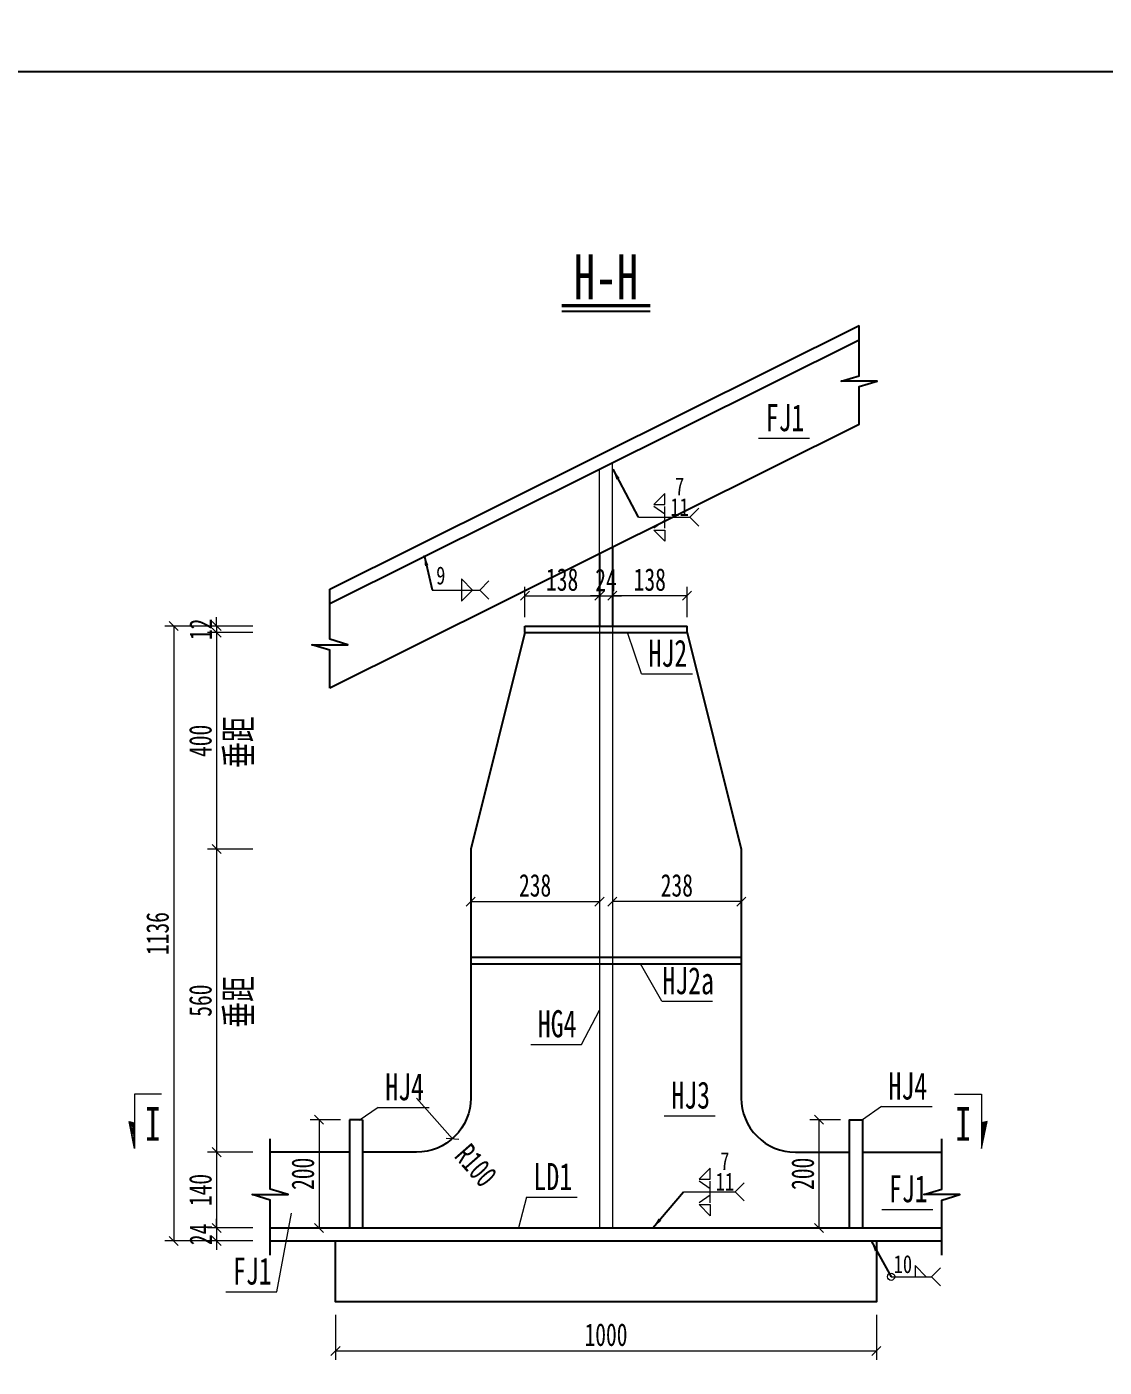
# Model space of a CAD drawing. Header units: millimetres. Extents: x -60009 to 63758, y -2164 to 95433.
# Drawn here: x 14835 to 16827, y 32167 to 34644 of the extents above; entities that cross this region are included whole.
import ezdxf
from ezdxf.enums import TextEntityAlignment as Align

# ---------------------------------------------------------------- set-up
doc = ezdxf.new("R2010")
doc.units = ezdxf.units.MM
doc.linetypes.add('DASHED', pattern=[0.75, 0.5, -0.25])
doc.layers.get('Defpoints').update_dxf_attribs({"color": 8})
for name, color, linetype, lineweight in [('Dim', 4, 'Continuous', 15), ('文字', 7, 'Continuous', 15), ('标注线及字体', 2, 'Continuous', 15), ('细实线', 4, 'Continuous', 15), ('虚线', 7, 'DASHED', 15), ('钢板粗线', 1, 'Continuous', 25)]:
    doc.layers.add(name, color=color, linetype=linetype, lineweight=lineweight)
doc.layers.add('Text', color=4, linetype='Continuous')
doc.styles.add('111', font='仿宋_GB2312.TTF', dxfattribs={"width": 0.7})
doc.styles.add('BM_Dim', font='仿宋_GB2312.TTF', dxfattribs={"width": 0.85})
doc.styles.add('SMEDI', font='仿宋_GB2312.TTF', dxfattribs={"width": 0.75})
doc.styles.get("Standard").update_dxf_attribs({"font": '仿宋_GB2312.TTF'})
doc.dimstyles.new('200', dxfattribs={"dimscale": 0, "dimtxt": 2.5, "dimasz": 1, "dimexe": 1, "dimexo": 1, "dimgap": 0.6, "dimtad": 1, "dimdec": 0, "dimdsep": 46, "dimtxsty": '111', "dimblk": 'OBLIQUE', "dimcen": 0, "dimclrd": 4, "dimclre": 4, "dimclrt": 4, "dimadec": 1, "dimazin": 2, "dimtfac": 1, "dimtdec": 0, "dimtix": 1, "dimtmove": 2, "dimatfit": 3, "dimfxl": 4, "dimfxlon": 1, "dimtolj": 1, "dimlwd": -1, "dimlwe": -1, "dimarcsym": 0})
doc.dimstyles.new('MSteel_1.0_1.0', dxfattribs={"dimtxt": 3, "dimasz": 1.2, "dimexe": 1, "dimexo": 1, "dimgap": 1, "dimtad": 3, "dimtoh": 1, "dimdec": 0, "dimzin": 0, "dimdsep": 46, "dimtxsty": 'Standard', "dimblk": 'ARCHTICK', "dimcen": 0.09, "dimclrd": 3, "dimclre": 3, "dimadec": 0, "dimazin": 0, "dimtfac": 1, "dimtdec": 4, "dimtofl": 0, "dimtmove": 0, "dimatfit": 3, "dimfxl": 1, "dimtolj": 1, "dimtzin": 0, "dimarcsym": 0})

# ---------------------------------------------------------------- blocks, each defined once
blk = doc.blocks.new('_Oblique')
at = {"color": 0, "linetype": 'ByBlock', "lineweight": -2}
blk.add_line((-0.5, -0.5), (0.5, 0.5), dxfattribs=at)
blk = doc.blocks.new('*D271')
at = {"layer": 'Defpoints', "color": 0, "transparency": 16777216}
for p in [(21100.9, 67033.4), (21986.2, 67032), (21984.6, 66032), (21099.3, 66017.4), (21099.2, 65919.6)]:
    blk.add_point(p, dxfattribs=at)
at = {"layer": '细实线', "color": 4, "transparency": 16777216}
for p, q in [((21099.2, 65986.3), (21099.1, 65903)), ((21984.6, 65984.9), (21984.4, 65901.5))]:
    blk.add_line(p, q, dxfattribs=at)
blk.add_arc((-34515894092.1, -21492456430780), 21492484212182.8, 89.907985640573, 89.907985642933, dxfattribs=at)
at = {"layer": '细实线', "color": 4, "transparency": 16777216, "xscale": 16.66666666666666, "yscale": 16.66666666666666, "zscale": 16.66666666666666}
for p, rotation in [((21099.1, 65919.6), 179.9079856429328), ((21984.4, 65918.2), 359.9079856405726)]:
    blk.add_blockref('_Oblique', p, dxfattribs=dict(at, rotation=rotation))
at = {"layer": '细实线', "color": 4, "transparency": 16777216, "insert": (21541.8, 65948.7), "char_height": 41.67, "attachment_point": 5, "rotation": 359.908, "style": '111'}
blk.add_mtext('885', dxfattribs=at)
blk = doc.blocks.new('*D273')
at = {"layer": 'Defpoints', "color": 0, "transparency": 16777216}
for p in [(21101.2, 67117), (21100.9, 67033.4), (21986.2, 67032), (21984.6, 66032), (21099.3, 66017.4)]:
    blk.add_point(p, dxfattribs=at)
at = {"layer": '细实线', "color": 4, "transparency": 16777216}
for p, q in [((21100.9, 67050.4), (21101.1, 67133.7)), ((21986.3, 67049), (21986.4, 67132.3))]:
    blk.add_line(p, q, dxfattribs=at)
blk.add_arc((-34515894092.1, -21492456430780), 21492484213380.2, 89.907985640573, 89.907985642933, dxfattribs=at)
at = {"layer": '细实线', "color": 4, "transparency": 16777216, "xscale": 16.66666666666666, "yscale": 16.66666666666666, "zscale": 16.66666666666666}
for p, rotation in [((21101.1, 67117), 179.9079856429328), ((21986.4, 67115.6), 359.9079856405726)]:
    blk.add_blockref('_Oblique', p, dxfattribs=dict(at, rotation=rotation))
at = {"layer": '细实线', "color": 4, "transparency": 16777216, "insert": (21543.8, 67146.2), "char_height": 41.67, "attachment_point": 5, "rotation": 359.908, "style": '111'}
blk.add_mtext('885', dxfattribs=at)
blk = doc.blocks.new('剖面箭头')
at = {"ltscale": 10}
h = blk.add_hatch(dxfattribs=at)
h.set_pattern_fill('ANSI31', color=2, style=0)
h.set_pattern_definition([(45, (-182.99888, -777.8594), (-0.088388348, 0.088388348), [])])
h.paths.add_polyline_path([(6, -3), (3.15, -3), (3, -3.6)])
at = {"color": 3, "ltscale": 10}
blk.add_line((0, 0), (0, -3), dxfattribs=at)
at = {"color": 2, "ltscale": 10}
for p, q in [((0, -3), (6, -3)), ((6, -3), (3, -3.6)), ((3, -3.6), (3.15, -3))]:
    blk.add_line(p, q, dxfattribs=at)
blk = doc.blocks.new('*D1051')
at = {"layer": 'Defpoints', "color": 0}
for p in [(15383.2, 33536.1), (15186.1, 33524.1), (15383.2, 33524.1)]:
    blk.add_point(p, dxfattribs=at)
at = {"layer": '细实线', "color": 4}
for p, q in [((15252.8, 33536.1), (15169.4, 33536.1)), ((15186.1, 33536.1), (15186.1, 33552.8)), ((15186.1, 33536.1), (15186.1, 33524.1)), ((15252.8, 33524.1), (15169.4, 33524.1)), ((15186.1, 33524.1), (15186.1, 33507.4))]:
    blk.add_line(p, q, dxfattribs=at)
at = {"layer": '细实线', "color": 4, "xscale": 16.66666666666666, "yscale": 16.66666666666666, "zscale": 16.66666666666666}
for p, rotation in [((15186.1, 33536.1), 270), ((15186.1, 33524.1), 90)]:
    blk.add_blockref('_Oblique', p, dxfattribs=dict(at, rotation=rotation))
at = {"layer": '细实线', "color": 4, "insert": (15156.7, 33530.1), "char_height": 41.67, "attachment_point": 5, "rotation": 90, "style": '111'}
blk.add_mtext('\\A1;12', dxfattribs=at)
blk = doc.blocks.new('*D1052')
at = {"layer": 'Defpoints', "color": 0}
for p in [(15383.2, 33524.1), (15186.1, 33124.1), (15383.2, 33124.1)]:
    blk.add_point(p, dxfattribs=at)
at = {"layer": '细实线', "color": 4}
for p, q in [((15252.8, 33524.1), (15169.4, 33524.1)), ((15186.1, 33524.1), (15186.1, 33124.1)), ((15252.8, 33124.1), (15169.4, 33124.1))]:
    blk.add_line(p, q, dxfattribs=at)
at = {"layer": '细实线', "color": 4, "xscale": 16.66666666666666, "yscale": 16.66666666666666, "zscale": 16.66666666666666}
for p, rotation in [((15186.1, 33524.1), 90), ((15186.1, 33124.1), 270)]:
    blk.add_blockref('_Oblique', p, dxfattribs=dict(at, rotation=rotation))
at = {"layer": '细实线', "color": 4, "insert": (15156.3, 33324.1), "char_height": 41.67, "attachment_point": 5, "rotation": 90, "style": '111'}
blk.add_mtext('\\A1;400', dxfattribs=at)
blk = doc.blocks.new('*D1053')
at = {"layer": 'Defpoints', "color": 0}
for p in [(15383.2, 33124.1), (15186.1, 32564.1), (15383.2, 32564.1)]:
    blk.add_point(p, dxfattribs=at)
at = {"layer": '细实线', "color": 4}
for p, q in [((15252.8, 33124.1), (15169.4, 33124.1)), ((15186.1, 33124.1), (15186.1, 32564.1)), ((15252.8, 32564.1), (15169.4, 32564.1))]:
    blk.add_line(p, q, dxfattribs=at)
at = {"layer": '细实线', "color": 4, "xscale": 16.66666666666666, "yscale": 16.66666666666666, "zscale": 16.66666666666666}
for p, rotation in [((15186.1, 33124.1), 90), ((15186.1, 32564.1), 270)]:
    blk.add_blockref('_Oblique', p, dxfattribs=dict(at, rotation=rotation))
at = {"layer": '细实线', "color": 4, "insert": (15156.3, 32844.1), "char_height": 41.67, "attachment_point": 5, "rotation": 90, "style": '111'}
blk.add_mtext('\\A1;560', dxfattribs=at)
blk = doc.blocks.new('*D1054')
at = {"layer": 'Defpoints', "color": 0}
for p in [(15431.9, 32624.1), (15375.5, 32424.1), (15431.9, 32424.1)]:
    blk.add_point(p, dxfattribs=at)
at = {"layer": '细实线', "color": 4}
for p, q in [((15415.3, 32624.1), (15358.8, 32624.1)), ((15375.5, 32624.1), (15375.5, 32424.1)), ((15415.3, 32424.1), (15358.8, 32424.1))]:
    blk.add_line(p, q, dxfattribs=at)
at = {"layer": '细实线', "color": 4, "xscale": 16.66666666666666, "yscale": 16.66666666666666, "zscale": 16.66666666666666}
for p, rotation in [((15375.5, 32624.1), 90), ((15375.5, 32424.1), 270)]:
    blk.add_blockref('_Oblique', p, dxfattribs=dict(at, rotation=rotation))
at = {"layer": '细实线', "color": 4, "insert": (15345.7, 32524.1), "char_height": 41.67, "attachment_point": 5, "rotation": 90, "style": '111'}
blk.add_mtext('\\A1;200', dxfattribs=at)
blk = doc.blocks.new('*D1055')
at = {"layer": 'Defpoints', "color": 0}
for p in [(15383.2, 32564.1), (15186.1, 32424.1), (15383.2, 32424.1)]:
    blk.add_point(p, dxfattribs=at)
at = {"layer": '细实线', "color": 4}
for p, q in [((15252.8, 32564.1), (15169.4, 32564.1)), ((15186.1, 32564.1), (15186.1, 32424.1)), ((15252.8, 32424.1), (15169.4, 32424.1))]:
    blk.add_line(p, q, dxfattribs=at)
at = {"layer": '细实线', "color": 4, "xscale": 16.66666666666666, "yscale": 16.66666666666666, "zscale": 16.66666666666666}
for p, rotation in [((15186.1, 32564.1), 90), ((15186.1, 32424.1), 270)]:
    blk.add_blockref('_Oblique', p, dxfattribs=dict(at, rotation=rotation))
at = {"layer": '细实线', "color": 4, "insert": (15156.3, 32494.1), "char_height": 41.67, "attachment_point": 5, "rotation": 90, "style": '111'}
blk.add_mtext('\\A1;140', dxfattribs=at)
blk = doc.blocks.new('*D1056')
at = {"layer": 'Defpoints', "color": 0}
for p in [(15399.8, 32424.1), (15186.1, 32400.1), (15399.8, 32400.1)]:
    blk.add_point(p, dxfattribs=at)
at = {"layer": '细实线', "color": 4}
for p, q in [((15252.8, 32424.1), (15169.4, 32424.1)), ((15186.1, 32424.1), (15186.1, 32440.8)), ((15186.1, 32424.1), (15186.1, 32400.1)), ((15252.8, 32400.1), (15169.4, 32400.1)), ((15186.1, 32400.1), (15186.1, 32383.4))]:
    blk.add_line(p, q, dxfattribs=at)
at = {"layer": '细实线', "color": 4, "xscale": 16.66666666666666, "yscale": 16.66666666666666, "zscale": 16.66666666666666}
for p, rotation in [((15186.1, 32424.1), 270), ((15186.1, 32400.1), 90)]:
    blk.add_blockref('_Oblique', p, dxfattribs=dict(at, rotation=rotation))
at = {"layer": '细实线', "color": 4, "insert": (15156.7, 32412.1), "char_height": 41.67, "attachment_point": 5, "rotation": 90, "style": '111'}
blk.add_mtext('\\A1;24', dxfattribs=at)
blk = doc.blocks.new('*D1057')
at = {"layer": 'Defpoints', "color": 0}
for p in [(15383.2, 33536.1), (15106.9, 32400.1), (15304, 32400.1)]:
    blk.add_point(p, dxfattribs=at)
at = {"layer": '细实线', "color": 4}
for p, q in [((15173.6, 33536.1), (15090.2, 33536.1)), ((15106.9, 33536.1), (15106.9, 32400.1)), ((15173.6, 32400.1), (15090.2, 32400.1))]:
    blk.add_line(p, q, dxfattribs=at)
at = {"layer": '细实线', "color": 4, "xscale": 16.66666666666666, "yscale": 16.66666666666666, "zscale": 16.66666666666666}
for p, rotation in [((15106.9, 33536.1), 90), ((15106.9, 32400.1), 270)]:
    blk.add_blockref('_Oblique', p, dxfattribs=dict(at, rotation=rotation))
at = {"layer": '细实线', "color": 4, "insert": (15077.1, 32968.1), "char_height": 41.67, "attachment_point": 5, "rotation": 90, "style": '111'}
blk.add_mtext('\\A1;1136', dxfattribs=at)
blk = doc.blocks.new('*D1058')
at = {"layer": 'Defpoints', "color": 0}
for p in [(15893.9, 33592.1), (15755.9, 33536.1), (15893.9, 33536.1)]:
    blk.add_point(p, dxfattribs=at)
at = {"layer": '细实线', "color": 4}
for p, q in [((15755.9, 33552.8), (15755.9, 33608.7)), ((15755.9, 33592.1), (15893.9, 33592.1)), ((15893.9, 33552.8), (15893.9, 33608.7))]:
    blk.add_line(p, q, dxfattribs=at)
at = {"layer": '细实线', "color": 4, "xscale": 16.66666666666666, "yscale": 16.66666666666666, "zscale": 16.66666666666666, "rotation": 180}
blk.add_blockref('_Oblique', (15755.9, 33592.1), dxfattribs=at)
at = {"layer": '细实线', "color": 4, "xscale": 16.66666666666666, "yscale": 16.66666666666666, "zscale": 16.66666666666666}
blk.add_blockref('_Oblique', (15893.9, 33592.1), dxfattribs=at)
at = {"layer": '细实线', "color": 4, "insert": (15824.9, 33621.9), "char_height": 41.67, "attachment_point": 5, "style": '111'}
blk.add_mtext('\\A1;138', dxfattribs=at)
blk = doc.blocks.new('*D1059')
at = {"layer": 'Defpoints', "color": 0}
for p in [(15917.9, 33592.1), (15917.9, 33536.1), (16055.9, 33536.1)]:
    blk.add_point(p, dxfattribs=at)
at = {"layer": '细实线', "color": 4}
for p, q in [((15917.9, 33552.8), (15917.9, 33608.7)), ((16055.9, 33592.1), (15917.9, 33592.1)), ((16055.9, 33552.8), (16055.9, 33608.7))]:
    blk.add_line(p, q, dxfattribs=at)
at = {"layer": '细实线', "color": 4, "xscale": 16.66666666666666, "yscale": 16.66666666666666, "zscale": 16.66666666666666, "rotation": 180}
blk.add_blockref('_Oblique', (15917.9, 33592.1), dxfattribs=at)
at = {"layer": '细实线', "color": 4, "xscale": 16.66666666666666, "yscale": 16.66666666666666, "zscale": 16.66666666666666}
blk.add_blockref('_Oblique', (16055.9, 33592.1), dxfattribs=at)
at = {"layer": '细实线', "color": 4, "insert": (15986.9, 33621.9), "char_height": 41.67, "attachment_point": 5, "style": '111'}
blk.add_mtext('\\A1;138', dxfattribs=at)
blk = doc.blocks.new('*D1060')
at = {"layer": 'Defpoints', "color": 0}
for p in [(15917.9, 33592.1), (15893.9, 33536.1), (15917.9, 33536.1)]:
    blk.add_point(p, dxfattribs=at)
at = {"layer": '细实线', "color": 4}
for p, q in [((15893.9, 33592.1), (15877.3, 33592.1)), ((15893.9, 33552.8), (15893.9, 33608.7)), ((15893.9, 33592.1), (15917.9, 33592.1)), ((15917.9, 33552.8), (15917.9, 33608.7)), ((15917.9, 33592.1), (15934.6, 33592.1))]:
    blk.add_line(p, q, dxfattribs=at)
at = {"layer": '细实线', "color": 4, "xscale": 16.66666666666666, "yscale": 16.66666666666666, "zscale": 16.66666666666666}
blk.add_blockref('_Oblique', (15893.9, 33592.1), dxfattribs=at)
at = {"layer": '细实线', "color": 4, "xscale": 16.66666666666666, "yscale": 16.66666666666666, "zscale": 16.66666666666666, "rotation": 180}
blk.add_blockref('_Oblique', (15917.9, 33592.1), dxfattribs=at)
at = {"layer": '细实线', "color": 4, "insert": (15905.9, 33621.4), "char_height": 41.67, "attachment_point": 5, "style": '111'}
blk.add_mtext('\\A1;24', dxfattribs=at)
blk = doc.blocks.new('*D1061')
at = {"layer": 'Defpoints', "color": 0}
for p in [(15655.9, 33124.1), (15893.9, 33124.1), (15893.9, 33027.1)]:
    blk.add_point(p, dxfattribs=at)
at = {"layer": '细实线', "color": 4}
for p, q in [((15655.9, 33093.8), (15655.9, 33010.4)), ((15893.9, 33093.8), (15893.9, 33010.4)), ((15655.9, 33027.1), (15893.9, 33027.1))]:
    blk.add_line(p, q, dxfattribs=at)
at = {"layer": '细实线', "color": 4, "xscale": 16.66666666666666, "yscale": 16.66666666666666, "zscale": 16.66666666666666, "rotation": 180}
blk.add_blockref('_Oblique', (15655.9, 33027.1), dxfattribs=at)
at = {"layer": '细实线', "color": 4, "xscale": 16.66666666666666, "yscale": 16.66666666666666, "zscale": 16.66666666666666}
blk.add_blockref('_Oblique', (15893.9, 33027.1), dxfattribs=at)
at = {"layer": '细实线', "color": 4, "insert": (15774.9, 33056.9), "char_height": 41.67, "attachment_point": 5, "style": '111'}
blk.add_mtext('\\A1;238', dxfattribs=at)
blk = doc.blocks.new('*D1062')
at = {"layer": 'Defpoints', "color": 0}
for p in [(15917.9, 33124.1), (16155.9, 33124.1), (15917.9, 33027.1)]:
    blk.add_point(p, dxfattribs=at)
at = {"layer": '细实线', "color": 4}
for p, q in [((15917.9, 33093.8), (15917.9, 33010.4)), ((16155.9, 33093.8), (16155.9, 33010.4)), ((16155.9, 33027.1), (15917.9, 33027.1))]:
    blk.add_line(p, q, dxfattribs=at)
at = {"layer": '细实线', "color": 4, "xscale": 16.66666666666666, "yscale": 16.66666666666666, "zscale": 16.66666666666666, "rotation": 180}
blk.add_blockref('_Oblique', (15917.9, 33027.1), dxfattribs=at)
at = {"layer": '细实线', "color": 4, "xscale": 16.66666666666666, "yscale": 16.66666666666666, "zscale": 16.66666666666666}
blk.add_blockref('_Oblique', (16155.9, 33027.1), dxfattribs=at)
at = {"layer": '细实线', "color": 4, "insert": (16036.9, 33056.9), "char_height": 41.67, "attachment_point": 5, "style": '111'}
blk.add_mtext('\\A1;238', dxfattribs=at)
blk = doc.blocks.new('*D1063')
at = {"layer": 'Defpoints', "color": 0}
for p in [(15555.9, 32664.1), (15622, 32589)]:
    blk.add_point(p, dxfattribs=at)
at = {"layer": '细实线', "color": 4}
for p, q in [((15622, 32589), (15555.9, 32664.1)), ((15555.9, 32664.1), (15622, 32589))]:
    blk.add_line(p, q, dxfattribs=at)
at = {"layer": '细实线', "color": 4, "xscale": 16.66666666666666, "yscale": 16.66666666666666, "zscale": 16.66666666666666, "rotation": 311.3463829628725}
blk.add_blockref('_Oblique', (15622, 32589), dxfattribs=at)
at = {"layer": '细实线', "color": 4, "insert": (15665.5, 32539.6), "char_height": 41.67, "attachment_point": 5, "rotation": 311.3464, "style": '111'}
blk.add_mtext('\\A1;R100', dxfattribs=at)
blk = doc.blocks.new('*D1064')
at = {"layer": 'Defpoints', "color": 0}
for p in [(16355.9, 32624.1), (16299.5, 32424.1), (16355.9, 32424.1)]:
    blk.add_point(p, dxfattribs=at)
at = {"layer": '细实线', "color": 4}
for p, q in [((16339.3, 32624.1), (16282.8, 32624.1)), ((16299.5, 32624.1), (16299.5, 32424.1)), ((16339.3, 32424.1), (16282.8, 32424.1))]:
    blk.add_line(p, q, dxfattribs=at)
at = {"layer": '细实线', "color": 4, "xscale": 16.66666666666666, "yscale": 16.66666666666666, "zscale": 16.66666666666666}
for p, rotation in [((16299.5, 32624.1), 90), ((16299.5, 32424.1), 270)]:
    blk.add_blockref('_Oblique', p, dxfattribs=dict(at, rotation=rotation))
at = {"layer": '细实线', "color": 4, "insert": (16269.7, 32524.1), "char_height": 41.67, "attachment_point": 5, "rotation": 90, "style": '111'}
blk.add_mtext('\\A1;200', dxfattribs=at)
blk = doc.blocks.new('*D1065')
at = {"layer": 'Defpoints', "color": 0}
for p in [(15405.9, 32287.6), (16405.9, 32287.6), (16405.9, 32196.8)]:
    blk.add_point(p, dxfattribs=at)
at = {"layer": '细实线', "color": 4}
for p, q in [((15405.9, 32263.5), (15405.9, 32180.1)), ((16405.9, 32263.5), (16405.9, 32180.1)), ((15405.9, 32196.8), (16405.9, 32196.8))]:
    blk.add_line(p, q, dxfattribs=at)
at = {"layer": '细实线', "color": 4, "xscale": 16.66666666666666, "yscale": 16.66666666666666, "zscale": 16.66666666666666, "rotation": 180}
blk.add_blockref('_Oblique', (15405.9, 32196.8), dxfattribs=at)
at = {"layer": '细实线', "color": 4, "xscale": 16.66666666666666, "yscale": 16.66666666666666, "zscale": 16.66666666666666}
blk.add_blockref('_Oblique', (16405.9, 32196.8), dxfattribs=at)
at = {"layer": '细实线', "color": 4, "insert": (15905.9, 32226.6), "char_height": 41.67, "attachment_point": 5, "style": '111'}
blk.add_mtext('\\A1;1000', dxfattribs=at)
blk = doc.blocks.new('_ArchTick')
at = {"color": 0, "linetype": 'ByBlock', "const_width": 0.15}
blk.add_lwpolyline([(-0.5, -0.5), (0.5, 0.5)], dxfattribs=at)
blk = doc.blocks.new('角焊缝2')
at = {"layer": 'Dim'}
blk.add_line((-3138.01, 370.22), (-3132.7, 370.22), dxfattribs=at)
blk.add_lwpolyline([(-3134.75, 371.45), (-3134.75, 368.99), (-3133.52, 370.22)], close=True, dxfattribs=at)
blk.add_lwpolyline([(-3131.7, 369.22), (-3132.7, 370.22), (-3131.7, 371.22)], dxfattribs=at)
blk = doc.blocks.new('半融透1')
at = {"layer": 'Dim'}
for p, q in [((0.03, 0), (5.74, 0)), ((2.98, 0.34), (1.75, 1.21)), ((2.98, -0.34), (1.75, -1.21))]:
    blk.add_line(p, q, dxfattribs=at)
for points in [[(1.75, 1.41), (2.98, 1.41), (2.98, 2.65)], [(1.75, -1.41), (2.98, -1.41), (2.98, -2.65)]]:
    blk.add_lwpolyline(points, close=True, dxfattribs=at)
for points in [[(2.98, -1.21), (2.98, 0), (2.98, 1.21)], [(6.74, -1), (5.74, 0), (6.74, 1)]]:
    blk.add_lwpolyline(points, dxfattribs=at)
at = {"layer": 'Text', "style": 'SMEDI', "width": 0.75}
blk.add_text('7', height=2, dxfattribs=at).set_placement((4.09, 3.42), align=Align.MIDDLE_LEFT)

msp = doc.modelspace()

# ---------------------------------------------------------------- linework, layer by layer
msp.add_line((15824.2, 34118.1), (15987.6, 34118.1))
at = {"const_width": 6}
msp.add_lwpolyline([(15824.2, 34128.1), (15987.6, 34128.1)], dxfattribs=at)
for points in [[(16373.8, 33908.5), (16373.8, 33978.8), (16407.2, 33988.8), (16340.5, 33988.8), (16373.8, 33998.8), (16373.8, 34012.2), (16373.8, 34091.7)], [(15395.2, 33421.3), (15395.2, 33491.7), (15361.9, 33501.7), (15428.6, 33501.7), (15395.2, 33511.7), (15395.2, 33525), (15395.2, 33604.5)], [(15285, 32373.7), (15285, 32475.6), (15251.7, 32485.6), (15318.3, 32485.6), (15285, 32495.6), (15285, 32508.9), (15285, 32588.5)], [(16526.8, 32373.7), (16526.8, 32475.6), (16560.2, 32485.6), (16493.5, 32485.6), (16526.8, 32495.6), (16526.8, 32508.9), (16526.8, 32588.5)]]:
    msp.add_lwpolyline(points)
at = {"layer": 'Defpoints'}
msp.add_lwpolyline([(12766.5, 34560.8), (19183.2, 34560.8), (19183.2, 30297.5), (12766.5, 30297.5)], close=True, dxfattribs=at)
at = {"layer": 'Dim'}
msp.add_line((16432.9, 32333.9), (16507.6, 32333.9), dxfattribs=at)
msp.add_lwpolyline([(16477.2, 32354.5), (16477.2, 32333.9), (16497.8, 32333.9)], close=True, dxfattribs=at)
msp.add_lwpolyline([(16524.2, 32350.6), (16507.6, 32333.9), (16524.2, 32317.3)], dxfattribs=at)
msp.add_circle((16432.9, 32333.9), 6.71, dxfattribs=at)
at = {"layer": '细实线'}
for p, q in [((16188, 33883.1), (16282.1, 33883.1)), ((15971.4, 33447.8), (15945.4, 33524.1)), ((15971.4, 33447.8), (16065.5, 33447.8)), ((16008.9, 32842.9), (15969.4, 32912.1)), ((16008.9, 32842.9), (16103, 32842.9)), ((15860.8, 32763.3), (15893.9, 32826.4)), ((15766.7, 32763.3), (15860.8, 32763.3)), ((15484.8, 32646.7), (15449.7, 32622.6)), ((15484.8, 32646.7), (15578.8, 32646.7)), ((16415, 32648.2), (16379.9, 32624.1)), ((16415, 32648.2), (16509.1, 32648.2)), ((16013.7, 32631.5), (16107.8, 32631.5)), ((15758.7, 32480.9), (15743.9, 32424.1)), ((15758.7, 32480.9), (15852.7, 32480.9)), ((15297.4, 32306.2), (15324.6, 32451.3)), ((16415.7, 32458.4), (16509.8, 32458.4)), ((15203.3, 32306.2), (15297.4, 32306.2))]:
    msp.add_line(p, q, dxfattribs=at)
at = {"layer": '虚线', "ltscale": 2}
for p, q in [((15917.9, 33681.5), (15917.9, 33837.9)), ((15893.9, 33669.6), (15893.9, 33826)), ((15893.9, 33536.1), (15893.9, 32424.1)), ((15917.9, 33536.1), (15917.9, 32424.1))]:
    msp.add_line(p, q, dxfattribs=at)
at = {"layer": '钢板粗线'}
for p, q in [((15395.2, 33604.5), (16373.8, 34091.7)), ((15395.2, 33577.7), (16373.8, 34064.9)), ((16373.8, 33908.5), (15395.2, 33421.3)), ((15893.9, 33669.6), (15893.9, 33536.1)), ((15917.9, 33681.5), (15917.9, 33536.1)), ((15755.9, 33536.1), (16055.9, 33536.1)), ((15755.9, 33524.1), (15755.9, 33536.1)), ((16055.9, 33524.1), (16055.9, 33536.1)), ((15755.9, 33524.1), (16055.9, 33524.1)), ((15655.9, 32924.1), (16155.9, 32924.1)), ((15655.9, 32912.1), (16155.9, 32912.1)), ((15455.9, 32624.1), (15431.9, 32624.1)), ((15431.9, 32624.1), (15431.9, 32424.1)), ((15455.9, 32624.1), (15455.9, 32424.1)), ((15431.9, 32564.1), (15285, 32564.1)), ((16379.9, 32564.1), (16526.8, 32564.1)), ((15285, 32424.1), (16526.8, 32424.1)), ((15285, 32400.1), (16526.8, 32400.1))]:
    msp.add_line(p, q, dxfattribs=at)
for points in [[(15755.9, 33524.1), (15655.9, 33124.1), (15655.9, 32664.1, -0.414214), (15555.9, 32564.1), (15455.9, 32564.1)], [(16055.9, 33524.1), (16155.9, 33124.1), (16155.9, 32664.1, 0.414214), (16255.9, 32564.1), (16355.9, 32564.1)]]:
    msp.add_lwpolyline(points, format="xyb", dxfattribs=at)
for points in [[(16355.9, 32424.1), (16355.9, 32624.1), (16379.9, 32624.1), (16379.9, 32424.1)], [(16405.9, 32400.1), (16405.9, 32287.6), (15405.9, 32287.6), (15405.9, 32400.1)]]:
    msp.add_lwpolyline(points, dxfattribs=at)

# ---------------------------------------------------------------- block references
at = {"layer": 'Dim', "yscale": 16.66666666666666, "zscale": 16.66666666666666}
for p, xscale, rotation in [((15084.2, 32671), 16.66666666666666, 269.9999999999993), ((16550.2, 32671), -16.66666666666666, 90.00000000000067)]:
    msp.add_blockref('剖面箭头', p, dxfattribs=dict(at, xscale=xscale, rotation=rotation))
at = {"layer": '细实线', "xscale": 16.66666666666666, "yscale": 16.66666666666666, "zscale": 16.66666666666666}
for name, p in [('半融透1', (15965.3, 33737.2)), ('角焊缝2', (67884.6, 27432.5)), ('半融透1', (16048.9, 32490.6))]:
    msp.add_blockref(name, p, dxfattribs=at)

# ---------------------------------------------------------------- texts
at = {"layer": 'Text', "style": 'SMEDI', "width": 0.75}
for s, height, p in [('11', 33.33, (16025, 33756.2)), ('9', 33.3, (15592, 33629.7)), ('11', 33.33, (16108.6, 32509.6)), ('10', 33.33, (16437.7, 32357.3))]:
    msp.add_text(s, height=height, dxfattribs=at).set_placement(p, align=Align.MIDDLE_LEFT)
at = {"layer": '文字', "style": 'BM_Dim', "width": 0.7}
for s, p in [('FJ1', (16236.8, 33881.3)), ('HJ2', (16020.3, 33446)), ('HJ2a', (16057.8, 32841)), ('HG4', (15815.6, 32761.4)), ('HJ4', (15533.6, 32644.9)), ('HJ3', (16062.5, 32629.6)), ('HJ4', (16463.8, 32646.3)), ('LD1', (15807.5, 32479)), ('FJ1', (16464.6, 32456.5)), ('FJ1', (15252.1, 32304.4))]:
    msp.add_text(s, height=50, dxfattribs=at).set_placement(p, align=Align.BOTTOM_CENTER)
for p in [(15266.7, 33321.7), (15266.7, 32841.7)]:
    msp.add_text('垂距', height=50, rotation=90, dxfattribs=at).set_placement(p, align=Align.BOTTOM_CENTER)
for p in [(15068.2, 32585.1), (16566.2, 32585.1)]:
    msp.add_text('I', height=62.5, dxfattribs=at).set_placement(p, align=Align.CENTER)
at = {"layer": '标注线及字体', "style": '111', "width": 0.7}
msp.add_text('H-H', height=83.33, dxfattribs=at).set_placement((15905.9, 34181.5), align=Align.MIDDLE)

# ---------------------------------------------------------------- dimensions: what is measured, and where the dimension line sits
at = {"layer": '细实线'}
for base, picture, middle in [((21101.2, 67117), '*D273', (21543.8, 67146.2)), ((21099.2, 65919.6), '*D271', (21541.8, 65948.7))]:
    dim = msp.add_angular_dim_2l(base=base, line1=((21099.3, 66017.4), (21100.9, 67033.4)), line2=((21986.2, 67032), (21984.6, 66032)), text='885', dimstyle='200', override={"dimscale": 16.666667, "dimtxsty": '111', "dimblk": 'Oblique'}, dxfattribs=at)
    dim.commit()
    dim.dimension.update_dxf_attribs({"geometry": picture, "text_midpoint": middle})
for base, p1, p2, picture, middle in [((15893.9, 33592.1), (15755.9, 33536.1), (15893.9, 33536.1), '*D1058', (15824.9, 33621.9)), ((15917.9, 33592.1), (15893.9, 33536.1), (15917.9, 33536.1), '*D1060', (15905.9, 33621.4)), ((15893.9, 33027.1), (15655.9, 33124.1), (15893.9, 33124.1), '*D1061', (15774.9, 33056.9)), ((16405.9, 32196.8), (15405.9, 32287.6), (16405.9, 32287.6), '*D1065', (15905.9, 32226.6))]:
    dim = msp.add_linear_dim(base=base, p1=p1, p2=p2, dimstyle='200', override={"dimscale": 16.666667, "dimblk": 'Oblique'}, dxfattribs=at)
    dim.commit()
    dim.dimension.update_dxf_attribs({"geometry": picture, "text_midpoint": middle})
for base, p1, p2, angle, picture, middle in [((15917.9, 33592.1), (16055.9, 33536.1), (15917.9, 33536.1), 180, '*D1059', (15986.9, 33621.9)), ((15186.1, 33524.1), (15383.2, 33536.1), (15383.2, 33524.1), 90, '*D1051', (15156.7, 33530.1)), ((15106.9, 32400.1), (15383.2, 33536.1), (15304, 32400.1), 90, '*D1057', (15077.1, 32968.1)), ((15186.1, 33124.1), (15383.2, 33524.1), (15383.2, 33124.1), 90, '*D1052', (15156.3, 33324.1)), ((15186.1, 32564.1), (15383.2, 33124.1), (15383.2, 32564.1), 90, '*D1053', (15156.3, 32844.1)), ((15917.9, 33027.1), (16155.9, 33124.1), (15917.9, 33124.1), 180, '*D1062', (16036.9, 33056.9)), ((15375.5, 32424.1), (15431.9, 32624.1), (15431.9, 32424.1), 90, '*D1054', (15345.7, 32524.1)), ((16299.5, 32424.1), (16355.9, 32624.1), (16355.9, 32424.1), 90, '*D1064', (16269.7, 32524.1)), ((15186.1, 32424.1), (15383.2, 32564.1), (15383.2, 32424.1), 90, '*D1055', (15156.3, 32494.1)), ((15186.1, 32400.1), (15399.8, 32424.1), (15399.8, 32400.1), 90, '*D1056', (15156.7, 32412.1))]:
    dim = msp.add_linear_dim(base=base, p1=p1, p2=p2, angle=angle, dimstyle='200', override={"dimscale": 16.666667, "dimblk": 'Oblique'}, dxfattribs=at)
    dim.commit()
    dim.dimension.update_dxf_attribs({"geometry": picture, "text_midpoint": middle})
dim = msp.add_radius_dim(center=(15555.9, 32664.1), mpoint=(15622, 32589), dimstyle='200', override={"dimscale": 16.666667, "dimblk": 'Oblique'}, dxfattribs=at)
dim.commit()
dim.dimension.update_dxf_attribs({"geometry": '*D1063', "text_midpoint": (15665.5, 32539.6), "dimtype": 164})

# ---------------------------------------------------------------- leaders
at = {"layer": 'Dim'}
for points in [[(15918.8, 33826), (15965.3, 33737.2)], [(15570, 33667.4), (15584.4, 33602.9)], [(15992.6, 32424.1), (16048.9, 32490.6)], [(16396, 32400.1), (16432.9, 32333.9)]]:
    msp.add_leader(points, dimstyle='MSteel_1.0_1.0', override={"dimscale": 16.666667, "dimclrd": 256}, dxfattribs=at)

doc.saveas('drawing.dxf')
